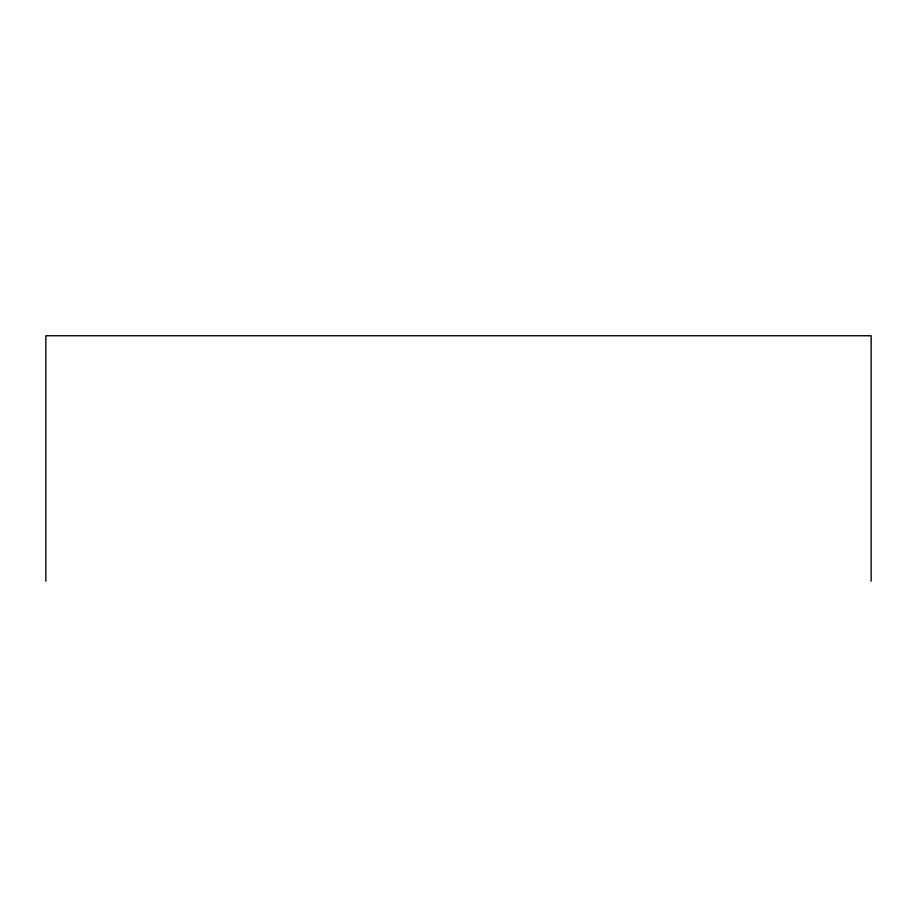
<?xml version="1.0" encoding="UTF-8"?>
<svg xmlns="http://www.w3.org/2000/svg" width="917" height="917" viewBox="0 0 917 917"><rect width="100%" height="100%" fill="white"/><g stroke="black" fill="none" stroke-linecap="round" stroke-linejoin="round"><path stroke-width="1.38" d="M871.15 581.24L871.15 335.76L45.85 335.76L45.85 581.24"/></g></svg>
